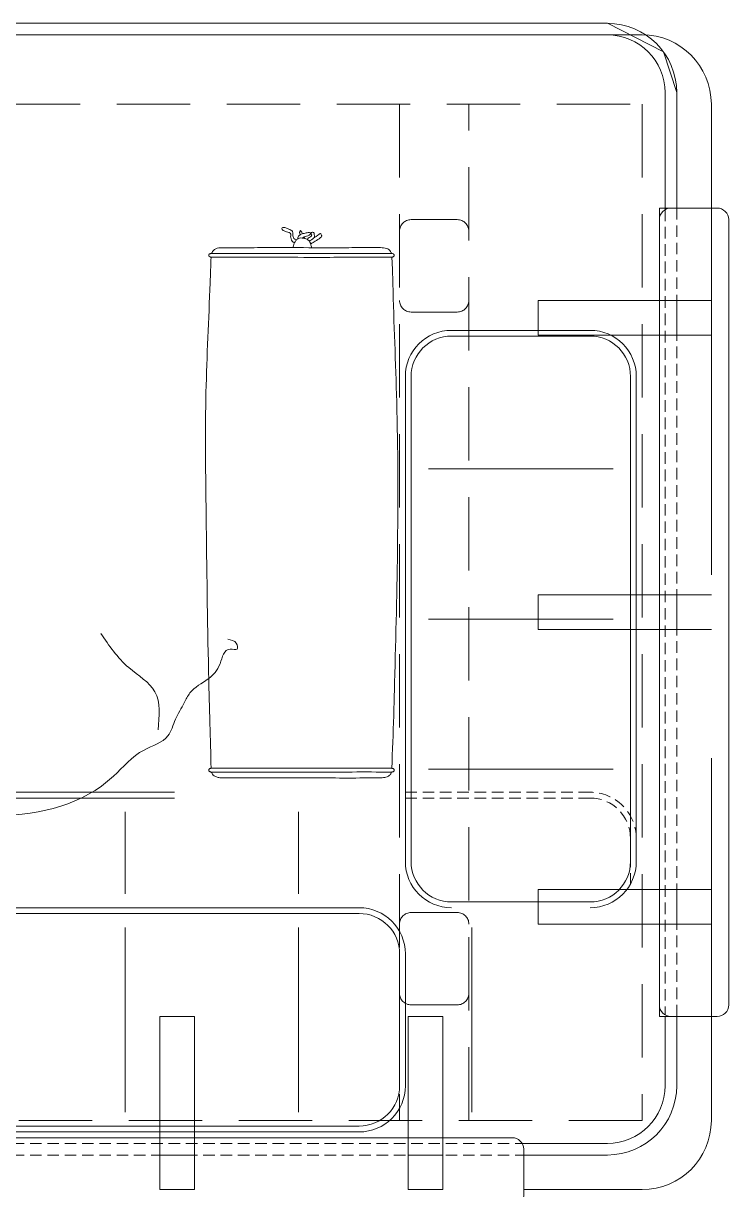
# Model space of a CAD drawing. Header units: centimetres. Extents: x 5488 to 20269, y -31398 to -19684.
# Drawn here: x 16567.9 to 16629, y -23979.2 to -23878.2 of the extents above; entities that cross this region are included whole.
import ezdxf

# ---------------------------------------------------------------- set-up
doc = ezdxf.new("R2010")
doc.units = ezdxf.units.CM
doc.set_wipeout_variables(frame=1)
for name, pattern in [('DASHED2', [9.524999999999999, 6.35, -3.175]), ('DASHEDX2', [1.5, 1, -0.5]), ('HIDDEN', [9.524999999999999, 6.35, -3.175])]:
    doc.linetypes.add(name, pattern=pattern)
doc.layers.add('wipeout', color=7, linetype='Continuous', true_color=0xffffff)
for name, color, linetype, lineweight in [('xxx_Auto_FFE_UPHOLSTERY', 67, 'Continuous', 20), ('xxx_Auto_FFE_WOOD', 36, 'Continuous', 0), ('xxx_Auto_Tefris_Tefris', 32, 'Continuous', 15)]:
    doc.layers.add(name, color=color, linetype=linetype, lineweight=lineweight)
doc.layers.add('xxx_Auto_LANDSCAPE', color=7, linetype='Continuous', lineweight=0, true_color=0x496639)

# ---------------------------------------------------------------- blocks, each defined once
blk = doc.blocks.new('A$C5c4a7a0b')
for p, q in [((-129.2500293273915, -9), (-129.2500293273915, -15)), ((-129.2500293273915, -15), (-127.7500293273906, -15)), ((-127.7500293273906, -15), (-127.7500293273924, -85)), ((-127.7500293273924, -85), (-129.2500293273915, -85)), ((-129.2500293273915, -85), (-129.2500293273915, -95)), ((-129.2500293273915, -95), (-128.0977091848081, -98.53553390593152)), ((-128.0977091848081, -98.53553390593152), (-123.2500293273924, -101)), ((-123.2500293273924, -101), (116.2500293273924, -101))]:
    blk.add_line(p, q)
at = {"layer": 'xxx_Auto_FFE_UPHOLSTERY', "linetype": 'DASHEDX2'}
blk.add_line((118.7499999999936, -4), (-115.8660547311756, -4), dxfattribs=at)
at = {"layer": 'xxx_Auto_FFE_UPHOLSTERY'}
for points in [[(-116.0000293273915, -3), (-123.2500293273915, -3, 0.4142135623730951), (-129.2500293273915, -9), (-129.2500293273915, -15)], [(-115.8660547311756, -4), (-123.2500293273915, -4, 0.4142135623730951), (-128.2500293273915, -9), (-128.2500293273915, -15)], [(114.7500293273915, -24.41421356237333), (-101.7500293273824, -24.4142135623697, -0.4142135623729902), (-105.7500293273824, -20.41421356237333), (-105.7500293273897, -9, -0.4142135623732038), (-101.7500293273897, -5), (114.7499999999955, -5), (118.7499999999955, -9)], [(118.7499999999955, -9), (118.7500000000027, -30.4142135623697, -0.4142135623732038), (114.7500000000027, -34.41421356237333), (-85.75002932739153, -34.4142135623697)], [(118.2499999999991, -22.35070523547984), (118.2500000000027, -30.4142135623697, -0.414213562373095), (114.7500000000027, -33.9142135623697), (-85.75002932739153, -33.9142135623697)], [(-109.7500293273915, -24.4142135623697, -0.414213562373095), (-105.7500293273915, -28.4142135623697), (-105.7500293273915, -70.4142135623697, -0.414213562373095), (-109.7500293273915, -74.4142135623697), (-121.7500293273915, -74.4142135623697, -0.414213562373095), (-125.7500293273915, -70.4142135623697), (-125.7500293273915, -28.4142135623697, -0.414213562373095), (-121.7500293273915, -24.4142135623697)], [(-129.2500293273915, -85), (-129.2500293273915, -95, 0.414213562373095), (-123.2500293273915, -101), (116.2500293273924, -101)], [(-128.2500293273915, -84.86602540378226), (-128.2500293273915, -95, 0.4142135623730951), (-123.2500293273915, -100), (116.2500293273924, -100), (120.6937358633568, -97.74090608043844)]]:
    blk.add_lwpolyline(points, format="xyb", dxfattribs=at)
at = {"layer": 'xxx_Auto_FFE_UPHOLSTERY', "linetype": 'DASHEDX2'}
for points in [[(118.7500293273852, -3), (-116.0000293273915, -3)], [(-129.2500293273915, -85), (-129.2500293273915, -15)], [(-128.2500293273915, -84.86602540378226), (-128.2500293273915, -15.1339745962141)]]:
    blk.add_lwpolyline(points, dxfattribs=at)
at = {"layer": 'xxx_Auto_FFE_UPHOLSTERY'}
for points in [[(114.7499999999955, -5.5, -0.4142135623729428), (118.2499999999955, -9), (118.2500000000027, -20.4142135623697, -0.414213562373095), (114.7500000000027, -23.9142135623697), (-101.7500293273824, -23.9142135623697, -0.414213562373095), (-105.2500293273806, -20.41421356237333), (-105.2500293273897, -9, -0.4142135623732472), (-101.7500293273897, -5.5)], [(-121.7500293273915, -24.9142135623697), (-109.7500293273915, -24.9142135623697, -0.414213562373095), (-106.2500293273915, -28.4142135623697), (-106.2500293273915, -70.4142135623697, -0.414213562373095), (-109.7500293273915, -73.9142135623697), (-121.7500293273915, -73.9142135623697, -0.414213562373095), (-125.2500293273915, -70.4142135623697), (-125.2500293273915, -28.4142135623697, -0.414213562373095)]]:
    blk.add_lwpolyline(points, format="xyb", close=True, dxfattribs=at)
for points in [[(-111.5000293273879, -6.70710678121759), (-111.5000293273879, -22.70710678121759)], [(-96.50002932738789, -6.70710678121759), (-96.50002932738789, -22.70710678121759)], [(-81.50002932738789, -6.70710678121759), (-81.50002932738789, -22.70710678121759)], [(-96.50002932738062, -25.62132034359092), (-96.50002932738062, -32.70710678121031)], [(-81.50002932738062, -25.62132034359092), (-81.50002932738062, -32.70710678121031)], [(-123.7500293273897, -36.4142135623697), (-107.7500293273897, -36.4142135623697)], [(-123.7500293273897, -49.4142135623697), (-107.7500293273897, -49.4142135623697)], [(-123.7500293273897, -62.4142135623697), (-107.7500293273897, -62.4142135623697)]]:
    blk.add_lwpolyline(points, dxfattribs=at)
at = {"layer": 'xxx_Auto_FFE_UPHOLSTERY', "linetype": 'DASHEDX2'}
for points in [[(-105.7500293273915, -33.9142135623697), (-121.7500293273824, -33.9142135623697, -0.414213562373095), (-125.2500293273806, -30.41421356237333), (-125.2500293273806, -26.47772188924864)], [(-105.7500293273915, -34.4142135623697), (-121.7500293273824, -34.4142135623697, -0.4142135623738942), (-125.7500293273915, -30.41421356237333)]]:
    blk.add_lwpolyline(points, format="xyb", dxfattribs=at)
at = {"layer": 'xxx_Auto_FFE_UPHOLSTERY'}
for points in [[(-90.37556938731723, -47.65911859859989), (-91.10952568756875, -47.3100944465441), (-91.17145695583349, -46.80999244895065), (-90.58000624055785, -46.80999244895065), (-89.70099441344246, -45.5472922918234), (-88.67311192323905, -44.23231415447663), (-87.0999315087738, -43.02135581012044), (-86.60805697500655, -42.15242108743041), (-85.83358147947729, -40.72996181386043), (-85.19496338528916, -39.29434530487924), (-83.12261152224164, -38.0719679713402), (-80.47872578308306, -35.81242476380794), (-58.02691523426802, -33.86851415161073)], [(-104.6177368647041, -36.16829305965803), (-104.5415330388532, -36.16013036361255), (-104.3121427330407, -36.16172122945864), (-103.7642844903585, -36.16172122945864), (-103.2208794690996, -36.16500714455833), (-99.90133368539136, -36.16172122945864), (-99.30200947199774, -36.16172122945864), (-96.67043940757503, -36.16172122945864), (-95.44925519438402, -36.16172122945864), (-94.21087477560286, -36.16172122945864), (-93.1804763129112, -36.16172122945864), (-92.6335184180607, -36.16172122945864), (-91.45988718441549, -36.16172122945864), (-90.84963719090956, -36.16172122945864), (-90.40762368690048, -36.16172122945864), (-89.42866424189742, -36.16172122945864), (-89.07776028872468, -36.16142303196466), (-88.96496863449283, -36.16172122945864), (-88.91216138466916, -36.16635321979265), (-88.84115253907657, -36.1825317509647), (-88.78093179034113, -36.21499036810565), (-88.74300549385589, -36.2532940736055), (-88.72533316132103, -36.28220525146753), (-88.71875978542994, -36.32601768697714), (-88.72533316132103, -36.36763957096264), (-88.74943596747471, -36.40707072779333), (-88.78918117122157, -36.44342237348974), (-88.86556680629292, -36.47607520833481), (-88.9554038848164, -36.49031414449564), (-89.04673402217486, -36.49031414449564), (-89.19076279947512, -36.49031414449564), (-89.47663915088742, -36.49031414449564), (-89.73118093847916, -36.49031414449564), (-90.09603919685287, -36.49031414449564), (-90.57639717386701, -36.49031414449564), (-90.91958598784731, -36.49031414449564), (-93.74730011312568, -36.49585066608779), (-95.06732112094505, -36.49031414449564), (-96.58392017580445, -36.49031414449564), (-97.93192301462841, -36.49031414449564), (-98.75708836629201, -36.49031414449564), (-100.7799539300267, -36.49031414449564), (-103.835496789914, -36.49031414449564), (-104.3077263746418, -36.49031414449564), (-104.5450844431234, -36.49031414449564), (-104.5640825513692, -36.48948958284018), (-104.6177368647041, -36.48374231429625), (-104.6747068070417, -36.468408102377), (-104.7287718105454, -36.44279846771678), (-104.762352674692, -36.40707072779333), (-104.7864554808439, -36.36763957096264), (-104.79522006761, -36.32601768697714), (-104.7864554808439, -36.28220525146753), (-104.762352674692, -36.24277409463684), (-104.725103116758, -36.20991476800918), (-104.6747068070417, -36.18362744721162), (-104.6177368647041, -36.16829305965803)], [(-104.5421422717627, -36.16172122945864), (-104.4008131497212, -35.89884679204624), (-104.170742426224, -35.76302820684577), (-103.7544241697906, -35.66225967543141), (-103.1909781507566, -35.65973623895115), (-101.8064926432307, -35.6513065665531), (-98.98273751949819, -35.65616139901977), (-92.2437131597253, -35.65313118230188), (-90.6765515041916, -35.65678312099408), (-89.95785461926425, -35.66225967543141), (-89.75736447237432, -35.66225967543141), (-89.46375055901626, -35.71483466829523), (-89.18547460831178, -35.83889849019033), (-89.04085879832564, -35.98647148742748), (-88.98608006686118, -36.08943074599665), (-88.96332571011953, -36.16829305965803)], [(-104.5789519524078, -36.48853750923445), (-104.7403738182784, -41.02267320532337), (-104.8225827405622, -43.91764566550046), (-105.003861677138, -68.20856276118138), (-104.668133436091, -78.45352208227632), (-104.5870609393933, -80.63318948953383), (-104.5786633789976, -80.7507268126792)], [(-88.93284103475344, -36.48847669404131), (-88.8234986161151, -40.31639296934372), (-88.69274540298284, -45.70523144180697), (-88.48822064681735, -59.19057843385235), (-88.48464139081261, -69.05110494797918), (-88.84613616787101, -78.52675781017388), (-88.92472783113953, -80.74929232068462)], [(-84.34159386443025, -39.80626746585767), (-84.06415779977578, -43.11433944847522), (-81.79671627332391, -45.21051778851324), (-79.3773293874001, -48.16935620357981)], [(-89.10519879150525, -80.74829657807277), (-89.00795022555758, -80.74710168134334), (-88.90829426304663, -80.75148296002226), (-88.84960747425066, -80.76515479597947), (-88.77330483758851, -80.80709903605748), (-88.73957018648252, -80.84429471661133), (-88.71875978542994, -80.90920758734137), (-88.72533316132103, -80.95302002285098), (-88.74943596747471, -80.99245117967803), (-88.80202348806415, -81.02531050630932), (-88.88354490803977, -81.06589084715597), (-88.91705884981093, -81.06912294181893), (-89.10519879150525, -81.07230932376478), (-89.39268595044086, -81.07350422049785), (-89.8170913524009, -81.07197222503237), (-97.04088282555676, -81.07609580103235), (-98.6063196594223, -81.07350422049785), (-100.7196828574452, -81.06912294181893), (-104.2934468976673, -81.07350422049785), (-104.4818857698465, -81.07131358115657), (-104.5717227200039, -81.06912294181893), (-104.6387336638891, -81.06266396342835), (-104.725103116758, -81.02531050630932), (-104.7864554808439, -80.95302002285098), (-104.7864554808439, -80.86758587899021), (-104.73178409721, -80.80118895591295), (-104.6747068070417, -80.76900789909632), (-104.6177368647041, -80.75148296002226), (-104.5788125015169, -80.74866615853898), (-104.4205335341248, -80.74929232068462), (-104.1970364432527, -80.74710168134334), (-103.835496789914, -80.74710168134334), (-98.55271764109057, -80.73262571127634), (-94.31941891895985, -80.74710168134334), (-92.85455349751282, -80.75148296002226), (-90.67107347700585, -80.74710168134334), (-89.33337710624619, -80.75148296002226), (-89.10519879150525, -80.74829657807277)], [(-88.96499534768736, -81.07350422049785), (-89.05510115554353, -81.24875378689103), (-89.45608144932339, -81.52039078165762), (-90.02613908494459, -81.5675531322122), (-90.77290296547653, -81.55615013643182), (-92.93233942969164, -81.57515615040757), (-100.0546692269127, -81.5663936808669), (-102.1859257855631, -81.58556197570215), (-103.6054261947866, -81.57515615040757), (-104.1148982223676, -81.5036342877138), (-104.3219049897016, -81.40024121001261), (-104.4709298438411, -81.24875378689103), (-104.529433440217, -81.13482730011674), (-104.5480335837747, -81.06912294181893), (-104.5451615174425, -81.0657944991508)], [(-97.62548387111201, -81.57946597335831), (-97.55666987971563, -81.85615974037137), (-97.48529423308355, -82.06224786452003), (-97.27911745619713, -82.2738525399327), (-96.97218643181623, -82.38951766059836), (-96.70025632666511, -82.4105764701635), (-96.46784081113037, -82.3482708862357), (-96.27778962015145, -82.18687585425141), (-96.13359009295891, -81.95432862826783), (-96.0566197836888, -81.72212752946871), (-96.04444628472083, -81.57971628373343)], [(-97.54798418112841, -81.88968315788588), (-97.9519176352751, -82.12967569639295), (-98.39843372723408, -82.44303553563441), (-98.50859009537817, -82.60120081401328), (-98.47944655783431, -82.6562873269686), (-98.43152566872595, -82.75804684434843), (-98.43145538201134, -82.75827806528832), (-98.16272615797061, -82.65769871506564), (-97.70902675784237, -82.32167028701588), (-97.5181055306366, -82.19056731875753), (-97.42291949320315, -82.15367383763441)], [(-97.86108623570544, -82.43845834348394), (-97.87619172110863, -82.61902702102452), (-97.85544457694414, -82.73012705676229), (-97.84182431103363, -82.82320248227188), (-97.7109272574744, -82.90854608227892), (-97.6294432499817, -82.89144569842392), (-97.59172890479203, -82.84025644961002), (-97.6294432499817, -82.6966912802236), (-97.63672850784496, -82.60390585003188), (-97.52151059943208, -82.52014562031036), (-97.3437345085913, -82.3998095547613), (-97.28521489483319, -82.32238280618185)], [(-96.4157484889256, -82.31666891848727), (-96.47536362912797, -82.52354985880811), (-96.656793943097, -82.70329255308388), (-96.98416935292516, -82.81380593483482), (-97.32156198506345, -82.88052045107179), (-97.45222923848632, -82.88405702856835), (-97.52961223033162, -82.83898900585336), (-97.55360003154419, -82.79556453491386), (-97.45898067757662, -82.69004308681542), (-97.4126276897914, -82.64396509033031), (-97.1874974321181, -82.56194656284788), (-96.94049249344971, -82.46922402358541), (-96.82128799581915, -82.40048912458224)], [(-97.04448469109411, -82.36782549784039), (-97.01756320056302, -82.39735804909651), (-96.99008944655361, -82.49002769926665)], [(-96.84534401071869, -82.7765080128047), (-96.7968651599549, -82.87735371049712), (-96.7576323409321, -82.9473503664558), (-96.71126340326373, -83.00798167020912), (-96.67491631303346, -83.05073264253588), (-96.6255032669651, -82.98375612007294), (-96.59081911622889, -82.93197994727234), (-96.60277643336485, -82.85217813691997), (-96.614733750499, -82.77237632656397), (-96.63102011645424, -82.68729070563131)], [(-96.32376213205498, -82.24732305347425), (-96.18268638908921, -82.31414927815786), (-96.05107665512696, -82.44208551854172), (-96.02028339862227, -82.58555625741064), (-96.00427679837048, -82.77134713714986), (-95.99705705301312, -82.88020033631983), (-95.96387290157145, -82.98261196081876), (-95.67396506525802, -83.17666333405941), (-95.39128998699016, -83.27948061918505), (-95.22688037324224, -83.32649453296108), (-95.14586268934545, -83.31133600820976), (-95.04767179844202, -83.24018773139687), (-95.17336164784138, -83.0667246646517), (-95.4463428361887, -82.95831101616204), (-95.81892911838804, -82.7504003060385), (-95.81892911838804, -82.58555625741064), (-95.82616254890127, -82.44084932642727), (-95.89951164720696, -82.23086405698268), (-96.02721878209559, -82.04227164008626), (-96.15265036474739, -81.99324034147867)]]:
    blk.add_spline(points, degree=3, dxfattribs=at)
at = {"layer": 'xxx_Auto_FFE_WOOD', "linetype": 'HIDDEN', "ltscale": 5}
for p, q in [((-106, 0), (-106, -15)), ((-84.5, 0), (-84.5, -15)), ((-117.25, -23), (-132.25, -23)), ((-117.25, -48.5), (-132.25, -48.5)), ((-117.25, -74), (-132.25, -74))]:
    blk.add_line(p, q, dxfattribs=at)
at = {"layer": 'xxx_Auto_FFE_WOOD'}
for points in [[(109, -3.5), (109, 0.5, 0.414213562373095), (108, 1.5), (-115, 1.5, 0.414213562373095), (-116, 0.5), (-116, -3.5, 0.414213562373095), (-115, -4.5), (108, -4.5, 0.414213562373095)], [(-128.75, -15), (-132.75, -15, 0.414213562373095), (-133.75, -16), (-133.75, -84, 0.414213562373095), (-132.75, -85), (-128.75, -85, 0.414213562373095), (-127.75, -84), (-127.75, -16, 0.414213562373095)]]:
    blk.add_lwpolyline(points, format="xyb", close=True, dxfattribs=at)
for points in [[(-132.25, -15), (-132.25, -6, -0.4142135623730956), (-126.25, 0), (-116, 0)], [(119.25, -100), (-126.25, -100, -0.4142135623730945), (-132.25, -94), (-132.25, -85)]]:
    blk.add_lwpolyline(points, format="xyb", dxfattribs=at)
at = {"layer": 'xxx_Auto_FFE_WOOD', "linetype": 'HIDDEN', "ltscale": 5}
for points in [[(-106, -15), (-109, -15), (-109, 0)], [(-106, 0), (-109, 0)], [(-84.5, -15), (-87.5, -15), (-87.5, 0)], [(-84.5, 0), (-87.5, 0)], [(-109, -3), (-106, -3)], [(-87.5, -3), (-84.5, -3)], [(-132.25, -85), (-132.25, -15)], [(-129.25, -26), (-129.25, -23)], [(-117.25, -23), (-117.25, -26)], [(-132.25, -26), (-117.25, -26)], [(-129.25, -51.5), (-129.25, -48.5)], [(-117.25, -48.5), (-117.25, -51.5)], [(-132.25, -51.5), (-117.25, -51.5)], [(-129.25, -77), (-129.25, -74)], [(-117.25, -74), (-117.25, -77)], [(-132.25, -77), (-117.25, -77)]]:
    blk.add_lwpolyline(points, dxfattribs=at)
at = {"layer": 'xxx_Auto_FFE_WOOD', "linetype": 'DASHED2'}
blk.add_lwpolyline([(-126.25, -94), (-126.25, -6), (119.2544739990544, -6), (119.2544739990544, -94)], close=True, dxfattribs=at)
for points in [[(-111.25, -6), (-111.25, -94)], [(-105.25, -94), (-105.25, -6)]]:
    blk.add_lwpolyline(points, dxfattribs=at)
for points in [[(-111.25, -17, -0.414213562373095), (-110.25, -16), (-106.25, -16, -0.414213562373095), (-105.25, -17)], [(-105.25, -23, -0.414213562373095), (-106.25, -24), (-110.25, -24, -0.414213562373095), (-111.25, -23)], [(-105.25, -77, 0.414213562373095), (-106.25, -76), (-110.25, -76, 0.414213562373095), (-111.25, -77)], [(-111.25, -83, 0.414213562373095), (-110.25, -84), (-106.25, -84, 0.414213562373095), (-105.25, -83)]]:
    blk.add_lwpolyline(points, format="xyb", dxfattribs=at)
blk = doc.blocks.new('palm_plan')
at = {"color": 0}
for p, q in [((-35.70663038191378, 74.410808784869), (-52.98413269116827, 98.95932998445187)), ((-52.98413269116827, 98.95932998445187), (-46.84102143616565, 87.45221034506449)), ((-46.84102143616565, 87.45221034506449), (-62.19879957367266, 94.74005339389805)), ((-62.19879957367266, 94.74005339389805), (-52.98413269116827, 84.00007471491426)), ((-23.80435169049179, 73.26009603593047), (-39.93002000458091, 97.80861854384602)), ((-39.93002000458091, 97.80861854384602), (-36.47451801908301, 80.54793908476495)), ((-22.26857387674136, 78.24651489522057), (-29.56351912691025, 95.8907648345039)), ((-29.56351912691025, 95.8907648345039), (-23.80435169049179, 73.26009603593047)), ((-36.47451801908301, 80.54793908476495), (-41.84974163691641, 90.52077549501246)), ((-41.84974163691641, 90.52077549501246), (-35.70663038191378, 74.410808784869)), ((-21.88462751874522, 91.67148824395099), (-22.26857387674136, 78.24651489522057)), ((-16.12546008232675, 54.84870513624264), (-21.88462751874522, 91.67148824395099)), ((-12.28601681765576, 92.05505872415233), (-13.82179463140619, 72.10938459532463)), ((-11.51812664107456, 71.72581411512238), (-12.28601681765576, 92.05505872415233)), ((-52.98413269116827, 84.00007471491426), (-70.26163500042367, 86.68506938465998)), ((-70.26163500042367, 86.68506938465998), (-48.37679924991608, 79.78079812436044)), ((-13.82179463140619, 72.10938459532463), (-16.89335025890796, 87.45221034506449)), ((-16.89335025890796, 87.45221034506449), (-16.12546008232675, 54.84870513624264)), ((-48.37679924991608, 79.78079812436044), (-41.84974163691641, 74.79437926507035)), ((-36.85846437707914, 60.21869447573499), (-62.58274593166971, 77.09580345461472)), ((-62.58274593166971, 77.09580345461472), (-41.46579781833225, 57.53369980598927)), ((-35.70663038191378, 64.82154154649015), (-46.07313125958444, 75.56152022547485)), ((-46.07313125958444, 75.56152022547485), (-36.85846437707914, 60.21869447573499)), ((-41.84974163691641, 74.79437926507035), (-35.70663038191378, 64.82154154649015)), ((-5.375015386071027, 77.09580345461472), (-8.83051483215695, 60.60226495593724)), ((-3.071347395739394, 37.58802567716157), (-5.375015386071027, 77.09580345461472)), ((36.15903166217868, 67.82188106386002), (44.90009571580231, 77.20937459507513)), ((-10.36629264590829, 53.31442190710277), (-11.51812664107456, 71.72581411512238)), ((2.303876222094004, 70.1915308859825), (-1.151625763403899, 53.69799369563771)), ((2.303876222094004, 53.69799369563771), (2.303876222094004, 70.1915308859825)), ((-1.919513400573123, 65.97225429542868), (-3.071347395739394, 37.58802567716157)), ((-1.151625763403899, 53.69799369563771), (-1.919513400573123, 65.97225429542868)), ((30.29720342735618, 58.60068317820242), (36.15903166217868, 67.82188106386002)), ((-41.46579781833225, 57.53369980598927), (-64.11852374542013, 62.13654818507712)), ((-64.11852374542013, 62.13654818507712), (-49.1446868870853, 53.69799369563771)), ((-8.83051483215695, 60.60226495593724), (-10.36629264590829, 53.31442190710277)), ((-42.77044345435115, 48.2542706423128), (-54.94950278893793, 53.5774203578203)), ((-54.94950278893793, 53.5774203578203), (-46.57639949640998, 53.19719528468886)), ((-46.57639949640998, 53.19719528468886), (-50.00175866455629, 53.95764543095174)), ((5.37543184959577, 34.90303100741494), (2.303876222094004, 53.69799369563771)), ((-30.97197845426399, 42.55089454534118), (-66.3673709151135, 52.43674513842598)), ((-66.3673709151135, 52.43674513842598), (-42.77044345435115, 48.2542706423128)), ((-29.06900170294011, 40.26954410655253), (-58.37486195708516, 45.97292020352415)), ((-58.37486195708516, 45.97292020352415), (-30.97197845426399, 42.55089454534118)), ((-27.92721362061729, 38.74864512235945), (-50.00175866455629, 41.02999425281541)), ((-50.00175866455629, 41.02999425281541), (-29.06900170294011, 40.26954410655253)), ((-35.91972257864563, 38.36842004922801), (-22.59887516173512, 36.84751975670224)), ((-35.43661727103427, 37.09524734651859), (-18.54632954268436, 31.72629813163439)), ((-22.59887516173512, 36.84751975670224), (-27.92721362061729, 38.74864512235945)), ((-89.17843678241297, 34.02727617967957), (-98.39132099787639, 35.56126110893274)), ((-98.39132099787639, 35.56126110893274), (-83.03651397210433, 29.4253200835883)), ((-72.28815159347505, 25.59035579795636), (-89.17843678241297, 34.02727617967957)), ((-48.48820070352849, 14.08546424939414), (-69.21719018832118, 33.26028306088665)), ((-69.21719018832118, 33.26028306088665), (-58.46882527028083, 18.68742034548632)), ((13.05432091834973, 18.40949250873746), (5.37543184959577, 34.90303100741494)), ((-80.73329291823848, 22.52238463111735), (-102.2300227543192, 28.65832696479538)), ((-102.2300227543192, 28.65832696479538), (-93.01713853885576, 21.75539151232442)), ((-77.6623315130837, 24.82336267916344), (-88.41069643112405, 28.65832696479538)), ((-88.41069643112405, 28.65832696479538), (-80.73329291823848, 22.52238463111735)), ((-83.03651397210433, 29.4253200835883), (-77.6623315130837, 24.82336267916344)), ((-18.54632954268436, 31.72629813163439), (-49.25594105481741, 31.72629813163439)), ((-49.25594105481741, 31.72629813163439), (-17.01084884010743, 28.65832696479538)), ((-17.01084884010743, 28.65832696479538), (-40.81079719064292, 26.35734891674929)), ((-58.46882527028083, 18.68742034548632), (-72.28815159347505, 25.59035579795636)), ((-40.81079719064292, 26.35734891674929), (-18.36137910685284, 17.23815650925098)), ((-93.01713853885576, 21.75539151232442), (-111.4429044303706, 19.45441346427924)), ((-35.43661727103427, 10.25049996376219), (-53.0946428112602, 22.52238463111735)), ((-53.0946428112602, 22.52238463111735), (-48.48820070352849, 14.08546424939414)), ((-106.068724510762, 19.45441346427924), (-116.8170868893912, 7.182530105256774)), ((-112.2106447816595, 5.648543867670924), (-89.9461771337019, 17.92042853502608)), ((-96.85584029529946, 16.38644229744023), (-112.2106447816595, 5.648543867670924)), ((-111.4429044303706, 19.45441346427924), (-106.068724510762, 19.45441346427924)), ((-105.300984159474, 15.61945048697999), (-96.85584029529946, 16.38644229744023)), ((-81.50103326952649, 17.15343541623315), (-100.6945420517422, 4.881550748877999)), ((-89.9461771337019, 17.92042853502608), (-97.62358064658747, 11.78448620134805)), ((-97.62358064658747, 11.78448620134805), (-81.50103326952649, 17.15343541623315)), ((-26.99147340685977, 5.648543867670924), (-37.73983578548814, 18.68742034548632)), ((-37.73983578548814, 18.68742034548632), (-35.43661727103427, 10.25049996376219)), ((-116.8170868893912, 7.182530105256774), (-105.300984159474, 15.61945048697999)), ((-100.6945420517422, 4.881550748877999), (-86.1074753772582, 12.55147932014097)), ((-65.3784884318784, 13.31847113060121), (-86.87521572854712, 4.881550748877999)), ((-86.1074753772582, 12.55147932014097), (-73.05588940535199, 14.85245736818706)), ((-73.05588940535199, 14.85245736818706), (-65.3784884318784, 13.31847113060121)), ((-17.77858919139635, 4.114558938417758), (-30.83017516330256, 14.85245736818706)), ((-30.83017516330256, 14.85245736818706), (-26.99147340685977, 5.648543867670924)), ((-56.16560421641498, 8.71651503450903), (-73.82362975664091, 6.415536986463849)), ((-71.52041124218704, 7.949521915716105), (-56.16560421641498, 8.71651503450903)), ((-73.82362975664091, 6.415536986463849), (-93.78487889014468, -1.254390276467348)), ((-86.87521572854712, 4.881550748877999), (-71.52041124218704, 7.949521915716105)), ((-79.96555256694955, 3.347565819624833), (-66.91396913445533, 4.114558938417758)), ((-66.91396913445533, 4.114558938417758), (-51.55916210868327, 5.648543867670924)), ((-42.34627789321985, 4.114558938417758), (-63.84300772930055, 3.347565819624833)), ((-51.55916210868327, 5.648543867670924), (-42.34627789321985, 4.114558938417758)), ((-80.73329291823848, 0.2795946527858177), (-96.85584029529946, -6.623339491351544)), ((-93.78487889014468, -1.254390276467348), (-79.96555256694955, 3.347565819624833)), ((-63.84300772930055, 3.347565819624833), (-80.73329291823848, 0.2795946527858177)), ((-96.85584029529946, -6.623339491351544), (-73.82362975664091, -2.788376514053198)), ((-73.82362975664091, -2.788376514053198), (-46.95272000095156, -1.254390276467348)), ((-29.29469446072562, -3.555369632846123), (-50.79142175739435, -4.322361443305454)), ((-46.95272000095156, -1.254390276467348), (-29.29469446072562, -3.555369632846123)), ((-50.79142175739435, -4.322361443305454), (-74.59137010792983, -8.157325728937394)), ((-74.59137010792983, -8.157325728937394), (-46.95272000095156, -7.390332610144469)), ((-46.95272000095156, -7.390332610144469), (-33.90113656845733, -11.22529689577641)), ((-33.90113656845733, -11.22529689577641), (-27.71435251035291, -13.75133959219329)), ((-27.71435251035291, -13.75133959219329), (-57.70108491899191, -16.59424611066061)), ((29.24570927352124, -13.53331403454558), (45.37234496064866, -18.59078182829217)), ((29.24570927352124, -13.53331403454558), (40.16212223759703, -14.90138378305073)), ((40.16212223759703, -14.90138378305073), (35.50158050216032, -12.76738171363831)), ((35.50158050216032, -12.76738171363831), (62.00841479671726, -21.59438938143649)), ((-44.6494989470857, -17.36123922945353), (-78.43007186437262, -18.12823103991377)), ((-78.43007186437262, -18.12823103991377), (-53.0946428112602, -21.19620220675279)), ((-57.70108491899191, -16.59424611066061), (-44.6494989470857, -17.36123922945353)), ((-31.59791551459148, -18.8952241587067), (-40.04305683935399, -26.56515142163698)), ((-36.20435762232319, -20.42921039629255), (-31.59791551459148, -18.8952241587067)), ((-30.10665358863844, -27.60538200394967), (-12.86389027807309, -19.50466203028282)), ((45.37234496064866, -18.59078182829217), (35.56709347590368, -20.40866472353446)), ((62.00841479671726, -21.59438938143649), (53.07570895732806, -16.9383847474146)), ((53.07570895732806, -16.9383847474146), (79.48544630460219, -27.70539489119437)), ((79.48544630460219, -27.70539489119437), (70.84402368882456, -20.23638830241634)), ((70.84402368882456, -20.23638830241634), (93.51231113105405, -34.47211327008699)), ((-68.44944983703226, -25.03116649238473), (-82.26877362081541, -23.49718025479888)), ((-82.26877362081541, -23.49718025479888), (-76.12685081050677, -28.09913765922283)), ((-53.0946428112602, -21.19620220675279), (-76.12685081050677, -21.19620220675279)), ((-76.12685081050677, -21.19620220675279), (-68.44944983703226, -25.03116649238473)), ((-59.23656562156884, -35.0020718033611), (-46.18497964966264, -21.96319532554571)), ((-46.18497964966264, -21.96319532554571), (-54.63012351383713, -31.16710882606185)), ((-53.86238316254912, -35.0020718033611), (-36.20435762232319, -20.42921039629255)), ((35.56709347590368, -20.40866472353446), (52.36111511349645, -22.27960856611662)), ((52.36111511349645, -22.27960856611662), (44.03756918748968, -24.96382619338237)), ((129.2330581028291, -23.51463864820835), (107.0112906632758, -21.95369159579968)), ((116.3860979289148, -26.98340842207836), (129.2330581028291, -23.51463864820835)), ((-76.12685081050677, -28.09913765922283), (-90.7139174849899, -25.03116649238473)), ((-90.7139174849899, -25.03116649238473), (-80.73329291823848, -29.633122588476)), ((-75.35911045921785, -44.20598530387724), (-67.68170948574425, -28.09913765922283)), ((-60.00430597285776, -25.79815961117765), (-70.75267089089812, -55.71087685243947)), ((-67.68170948574425, -28.09913765922283), (-60.00430597285776, -25.79815961117765)), ((-60.00430597285776, -31.16710882606185), (-52.32690245997128, -25.03116649238473)), ((-52.32690245997128, -25.03116649238473), (-59.23656562156884, -35.0020718033611)), ((-40.04305683935399, -26.56515142163698), (-44.6494989470857, -37.3030498514072)), ((-44.6494989470857, -37.3030498514072), (-30.10665358863844, -27.60538200394967)), ((25.21620564176555, -35.41962965461062), (20.93318104337595, -26.31651192383197)), ((40.70063110491628, -40.89643319157312), (29.11981894829114, -27.36923238095733)), ((29.11981894829114, -27.36923238095733), (40.23052807427848, -45.78796479180437)), ((44.03756918748968, -24.96382619338237), (63.96710606625493, -33.03962826290535)), ((93.51231113105405, -34.47211327008699), (82.1781674099393, -27.35425078625212)), ((93.51231113105405, -34.47211327008699), (87.39363409581165, -26.63653144469117)), ((87.39363409581165, -26.63653144469117), (109.615404074777, -33.92095058648465)), ((126.1081215011454, -29.75842554950759), (116.3860979289148, -26.98340842207836)), ((-89.17843678241297, -31.93410063652209), (-105.300984159474, -35.0020718033611)), ((-80.73329291823848, -29.633122588476), (-102.2300227543192, -29.633122588476)), ((-102.2300227543192, -29.633122588476), (-89.17843678241297, -31.93410063652209)), ((-70.75267089089812, -55.71087685243947), (-60.00430597285776, -31.16710882606185)), ((-54.63012351383713, -31.16710882606185), (-62.30752702672362, -45.73997023313041)), ((109.615404074777, -33.92095058648465), (102.150277607454, -28.71779461734604)), ((102.150277607454, -28.71779461734604), (126.1081215011454, -29.75842554950759)), ((-105.300984159474, -35.0020718033611), (-86.87521572854712, -35.0020718033611)), ((-86.87521572854712, -35.0020718033611), (-103.765503456897, -39.60402920778506)), ((-91.48165783627883, -44.20598530387724), (-82.26877362081541, -36.53605804094695)), ((-90.7139174849899, -54.94388373364654), (-73.05588940535199, -32.70109375531501)), ((-82.26877362081541, -36.53605804094695), (-90.7139174849899, -54.94388373364654)), ((-73.05588940535199, -32.70109375531501), (-75.35911045921785, -44.20598530387724)), ((-62.30752702672362, -45.73997023313041), (-53.86238316254912, -35.0020718033611)), ((33.48750702663347, -43.94678494339223), (25.21620564176555, -35.41962965461062)), ((48.9989999160598, -40.97940164598367), (42.67761571367737, -34.1040509569948)), ((42.67761571367737, -34.1040509569948), (53.7883251325602, -52.52278620941888)), ((63.96710606625493, -33.03962826290535), (54.38431739294901, -33.79533697808165)), ((54.38431739294901, -33.79533697808165), (81.77273023194812, -40.66843843774132)), ((-93.01713853885576, -40.3710210182453), (-106.068724510762, -51.1089194480146)), ((-103.765503456897, -39.60402920778506), (-93.01713853885576, -40.3710210182453)), ((81.77273023194812, -40.66843843774132), (63.69428734381927, -39.63616963847471)), ((63.69428734381927, -39.63616963847471), (77.02962268613919, -47.43316452084946)), ((-106.068724510762, -51.1089194480146), (-97.62358064658747, -44.20598530387724)), ((-97.62358064658747, -44.20598530387724), (-101.4622824030312, -59.54583982973872)), ((-101.4622824030312, -59.54583982973872), (-91.48165783627883, -44.20598530387724)), ((50.0316388348665, -67.81255832764327), (33.48750702663347, -43.94678494339223)), ((54.10735904183457, -64.23435406942735), (40.70063110491628, -40.89643319157312)), ((56.10952354220717, -54.67479000571529), (48.9989999160598, -40.97940164598367)), ((61.83905372450499, -56.43511208399377), (54.08632126275461, -43.15906159375027)), ((54.08632126275461, -43.15906159375027), (61.81387492837166, -59.20229319782175)), ((40.23052807427848, -45.78796479180437), (50.0316388348665, -67.81255832764327)), ((62.97654409398274, -48.3570586588703), (67.66515610011629, -70.96917548704187)), ((77.02962268613919, -47.43316452084946), (93.32836388533633, -56.96282320376213)), ((53.7883251325602, -52.52278620941888), (60.45392174745484, -68.34252080301121)), ((86.11712953267397, -54.33616851973147), (79.32564120417555, -52.3523501462796)), ((79.32564120417555, -52.3523501462796), (88.41314943908401, -59.2553562714329)), ((62.60301325665841, -66.02233158387025), (56.10952354220717, -54.67479000571529)), ((67.66515610011629, -70.96917548704187), (61.83905372450499, -56.43511208399377)), ((88.41314943908401, -59.2553562714329), (79.07800098497682, -56.18170756644486)), ((79.07800098497682, -56.18170756644486), (95.96859759263225, -70.8263969863383)), ((99.64974808771785, -63.838173892751), (86.11712953267397, -54.33616851973147)), ((93.32836388533633, -56.96282320376213), (99.64974808771785, -63.838173892751)), ((-21.11316763490959, -57.48458144435426), (-24.00197659624064, -68.02243243428438)), ((61.81387492837166, -59.20229319782175), (66.30520401467675, -80.10940237692557)), ((79.32150296387044, -76.19482798832632), (75.00228077800784, -59.75991182465987)), ((75.00228077800784, -59.75991182465987), (75.22060425366453, -82.54021620194635)), ((63.48872516663323, -85.61611342095875), (54.10735904183457, -64.23435406942735)), ((-24.00197659624064, -68.02243243428438), (-25.0789167970479, -80.8041160241728)), ((60.45392174745484, -68.34252080301121), (63.48872516663323, -85.61611342095875)), ((66.30520401467675, -80.10940237692557), (62.60301325665841, -66.02233158387025)), ((80.26170902514605, -66.41176478786474), (79.32150296387044, -76.19482798832632)), ((82.15901959099483, -91.76340941996932), (80.26170902514605, -66.41176478786474)), ((95.96859759263225, -70.8263969863383), (85.15174496816053, -66.88641567559807)), ((85.15174496816053, -66.88641567559807), (93.2990457534197, -83.57248287494167)), ((82.75501323975823, -73.03596231490428), (82.15901959099483, -91.76340941996932)), ((86.73002272021313, -80.52649173238933), (82.75501323975823, -73.03596231490428)), ((95.02847198911513, -95.30941237063234), (86.73002272021313, -80.52649173238933)), ((93.2990457534197, -83.57248287494167), (90.36081730430305, -79.0726358343054)), ((90.36081730430305, -79.0726358343054), (95.02847198911513, -95.30941237063234))]:
    blk.add_line(p, q, dxfattribs=at)
for points in [[(56.14363322604095, 74.49069166304616), (75.62786656128537, 78.86044353846228), (59.72237032385965, 72.50444092952421), (48.58852270371972, 69.32643897088838), (66.87984198008326, 71.70994011278162), (46.59974176912056, 62.54580123891719)], [(-15.50943557061601, -87.30283910536491), (-5.650718869919729, -104.667624883783), (-11.63350273819469, -88.61801813130751), (-16.76277437836052, -78.2376119870869), (-6.234946410874727, -93.38417188860603), (-13.07829023674913, -72.20794580492839)]]:
    blk.add_lwpolyline(points, dxfattribs=at)
for centre, radius, start, end in [((99.169737181056, 53.29780423129614), 81.80964250274616, 133.8194353844676, 142.4149887049304), ((82.97862138750406, 82.63982042755651), 50.09976615149266, 143.6631003810137, 162.8703788674426), ((64.92215517212662, 79.91771538428475), 34.24708764029177, 126.9528534423017, 151.8694190464421), ((90.53285218348628, 79.13587585796085), 53.9838089348687, 149.0425335133883, 166.4483793290283), ((49.4705048011765, 85.0852054642337), 13.11342582033138, 100.6314011945177, 149.194825586648), ((85.75678897238231, 51.51898266627359), 56.24421271117682, 125.1810031658124, 155.2139140494315), ((80.36589880059637, 33.27824600256827), 61.92622676675341, 99.57061964864927, 137.5209076977319), ((69.12327388458107, 57.69117627738979), 42.78720085672745, 111.9800124237559, 140.9277827021839), ((59.95040541314665, 75.90828107053676), 25.51623262538648, 120.6822836056061, 159.6516656087476), ((92.71009359354866, 33.32474038512737), 65.05403976362156, 110.5941900813583, 137.4972374433934), ((64.52078238552622, 31.89886109211511), 43.40784099011565, 101.1271538701432, 142.0380356375031), ((69.9117373806921, 20.84021606858641), 47.77870837301506, 119.2036971877009, 159.3560266269809), ((73.53149398667938, 0.02792908186711429), 56.68243429455712, 93.0922991293487, 169.4310415212578), ((68.76314868224836, -2.855810356601069), 59.50823229809638, 88.35273877346145, 137.0574134160169), ((75.71210175066517, -19.74180050699852), 64.8562520213254, 117.2482430313139, 152.6959421393457), ((71.95252986633659, 0.365278611575377), 45.63737426452857, 124.6301261613987, 152.1817180731324), ((85.89186644288839, -24.59740168848384), 66.70223197182358, 117.570288799629, 159.0295728484768), ((77.23792640813008, -30.92935420555114), 69.12761992432736, 108.7481945804844, 132.0079541298862), ((75.42371920761798, -36.07032711682768), 62.46495841960552, 106.2911192968202, 146.5572560348166), ((89.11731065671302, -20.29415761365635), 54.0960734187024, 125.2433134483157, 156.3328546723024), ((77.98411957445751, -118.5967477454378), 124.9399452383047, 80.11436082208932, 108.4985258592397), ((90.77169069426327, -108.28936484733), 112.5221759305391, 85.4279815302974, 116.7161089440313), ((51.31583031314221, -50.1353189753163), 56.68243429455712, 142.7949827951667, 219.1337251871589), ((67.4207962750852, -38.4636725789469), 64.8562520213254, 159.5300821770773, 194.9777812851957), ((72.58091482070267, -45.48428710071312), 60.91671715825356, 158.5901486699508, 193.4128642105127), ((103.9763304483595, -38.37577259490809), 89.39779992214523, 170.2572444280274, 202.8835471700374), ((76.73061441714344, -32.07487106339522), 69.12761992432736, 180.2180701866384, 203.4778297359636), ((97.55534009818348, -54.60175520456596), 78.17067555715136, 162.3252225783035, 193.7176505479216), ((50.00486929162344, -49.19281507687174), 45.63737426452857, 160.0443062433678, 187.5958981551026), ((33.47166115062464, -61.44193449029899), 47.77870837301506, 152.8699976894918, 193.0223271287845), ((50.24663784355926, -44.66632477580788), 59.50823229809638, 175.1686109004485, 223.8732855430309), ((21.6597119045764, -64.88197526405474), 43.40784099011565, 170.1879886789173, 211.0988704462828), ((21.40283020186143, -93.79306583726702), 56.24421271117682, 157.0121102671159, 187.0450211506802), ((54.52634362306071, -75.8386980899013), 84.99592387741599, 177.2951429624372, 209.1957498744053), ((-14.00079180224202, -91.0744525787859), 25.51623262538648, 152.574358707791, 191.5437407108687), ((5.653654163056672, -85.62402352816116), 42.78720085672745, 171.2982416142395, 200.2460118927266), ((62.27280844242978, -86.13740200181746), 87.66949527025916, 176.4689470156428, 200.8208534120944), ((-5.723248483059251, -110.2120886784214), 42.62537475060245, 144.6148937711062, 173.5658332489098), ((-27.83938954657424, -89.48150856377833), 13.11342582033138, 163.0311987298092, 211.5946231219783), ((-1.585768226668733, -113.5824059395181), 52.22974990089335, 149.5519005768857, 178.1335554131242), ((2.23561526143294, -101.2341292009824), 50.49084930063731, 162.3651279952303, 184.7730457316301), ((200.524391425417, -129.1352444466465), 254.8968297363715, 171.2703790089308, 176.1186838047392)]:
    blk.add_arc(centre, radius, start, end, dxfattribs=at)
for points in [[(12.54180668337995, 18.55669041983674), (11.25348184661198, 47.51577301276302), (13.83013152014701, 63.60415353938879), (13.83013152014701, 42.36749244790917), (19.62759328560151, 77.11839182108815), (19.62759328560151, 57.812336759137), (29.29002956135901, 93.85030725477827), (34.44332890842907, 103.5033347857534)], [(7.867186449258043, 1.30981518054341), (18.64275608526714, 33.22058431753976), (25.5699081755165, 59.74881327811545), (30.572851492886, 81.6634380553296), (32.88190303610645, 89.73724766579471)], [(0, 0), (-12.02261125612313, 33.88791387395577), (-30.05653067971889, 66.91790549677808), (-46.37293167017106, 85.36322539199045)], [(-17.77858919139635, 4.114558938417758), (-22.26474952266108, 12.86591095144286), (-31.96403520217427, 20.07420736363929), (-37.0502458304918, 21.72857068911617), (-25.27068675080682, 19.35965876671526), (-18.36137910685284, 17.23815650925098)], [(-12.40440673237572, -3.555369632846123), (-63.07526737801254, 16.38644229744023), (-82.26877362081541, 19.45441346427924), (-106.068724510762, 17.92042853502608)], [(40.1850785197239, -7.77949097990404), (65.46111286240193, -5.694690225637714), (81.7104496067168, -4.497123158831528), (61.04457704522792, -9.387673801311394), (96.1965453791081, -7.026595145148349), (77.40938896799707, -11.47255016511372), (114.7038928526836, -12.5761679535326), (129.9274881766023, -18.13804353620981)], [(-8.565704975932931, -13.5262749438225), (-60.77204632414669, -24.2641733735918), (-91.48165783627883, -39.60402920778506), (-102.2300227543192, -48.04094958950918)], [(19.88538231617713, -13.22684928496165), (64.28614136390388, -44.75119824918511), (77.34865659541447, -59.14473238085793), (89.07639853761884, -79.9113122885874)], [(107.0112906632758, -21.95369159579968), (113.9555914010034, -17.96460570168256), (129.9274881766023, -18.13804353620981)], [(-11.66716725549395, -17.51490684644432), (-25.70326452372228, -35.93302522277099), (-35.88504548296169, -48.65334157134203), (-20.15931031154287, -34.38109480943513), (-41.9961062939401, -62.02869708141952), (-27.69998376313015, -49.05392761760413), (-47.89237198432329, -80.42852642224898), (-51.57712234588416, -90.73192631972233)], [(62.97654409398274, -48.3570586588703), (67.37517201581068, -55.91502125870829), (72.60127629746057, -68.22169842126277), (75.22060425366453, -82.54021620194635)]]:
    blk.add_spline(points, degree=3, dxfattribs=at)
blk = doc.blocks.new('A$C21533CF2')
blk.add_wipeout([(74.13046570411657, 39.4887315090589), (75.19695180437908, 40.41723344992202), (76.21338228557204, 41.40027848101124), (77.17697118238512, 42.435172144239644), (78.08507736463048, 43.51907786801264), (78.93521177638311, 44.64902474207632), (79.72504425830499, 45.8219156605995), (80.4524099344757, 47.03453581109329), (81.11531514613847, 48.28356148601149), (81.71194291616686, 49.565569192805654), (82.24065792933982, 50.877045037451936), (82.70001101452496, 52.21439435583933), (83.08874311686424, 53.57395156643349), (83.4057887487036, 54.95199021740539), (83.6502789099652, 56.34473320062622), (83.82154347014426, 57.748363104363264), (83.91911300496682, 59.159032676634354), (83.94272008312558, 60.572875370187596), (83.8922999992583, 61.98601594047575), (83.76799095131469, 63.394581067420944), (83.57013366174974, 64.79470997192307), (83.29927044364953, 66.1825649979695), (82.95614371425009, 67.5543421314116), (82.54169396008442, 68.9062814264692), (82.05705715910727, 70.23467731151229), (81.50356166711435, 71.5358887457534), (80.88272457676513, 72.80634919909912), (80.19624755939024, 74.04257642774652), (79.44601220075214, 75.24118201880603), (78.6340748438506, 76.39888067764626), (77.76266095250617, 77.5124992327379), (76.83415901164655, 78.57898533301656), (75.85111398055815, 79.59541581420525), (74.81622031733058, 80.55900471101407), (73.73231459355506, 81.46711089326116), (72.60236771949047, 82.31724530500699), (71.42947680097328, 83.10707778693222), (70.21685665047357, 83.83444346311065), (68.96783097555021, 84.49734867476577), (67.68582326876286, 85.09397644479328), (66.37434742410124, 85.62269145796549), (65.03699810571646, 86.08204454315997), (63.67744089514271, 86.47077664549657), (62.29940224415378, 86.78782227733264), (60.90665926094317, 87.03231243859842), (59.503029357197605, 87.20357699877583), (58.092359784926515, 87.30114653359838), (56.67851709138091, 87.324753611752), (55.26537652109022, 87.27433352788644), (53.85681139413821, 87.15002447994371), (52.456682489641175, 86.95216719037532), (51.06882746359641, 86.6813039722666), (49.697050330150105, 86.33817724287739), (48.345111035095044, 85.92372748871), (47.016715150046046, 85.43909068774056), (45.715503715812574, 84.8855951957425), (44.44504326246265, 84.26475810540352), (43.20881603382453, 83.57828108801495), (42.010210442756566, 82.82804572938625), (40.85251178391283, 82.01610837246855), (39.73889322881617, 81.14469448113863), (38.67240712855366, 80.21619254027551), (37.65597664735899, 79.23314750918375), (36.692387750545905, 78.19825384595534), (35.78428156830226, 77.11434812218491), (34.93414715654791, 75.98440124811866), (34.14431467463793, 74.81151032959116), (33.41694899845703, 73.59889017910425), (32.75404378679427, 72.34986450418604), (32.157416016774334, 71.06785679738249), (31.628701003601375, 69.7563809527362), (31.16934791840606, 68.41903163435566), (30.780615816068497, 67.05947442376404), (30.463570184229127, 65.68143577279216), (30.219080022967542, 64.28869278957131), (30.047815462798656, 62.8850628858274), (29.950245927965927, 61.474393313563176), (29.926638849807166, 60.06055062000994), (29.97705893367444, 58.647410049721785), (30.101367981626524, 57.23884492276717), (30.29922527119147, 55.83871601826505), (30.570088489303565, 54.45086099221432), (30.91321521868094, 53.07908385878339), (31.327664972848325, 51.72714456372834), (31.81230177382375, 50.3987486786827), (32.36579726581839, 49.09753724444414), (32.986634356165894, 47.82707679109588), (33.67311137355267, 46.59084956244415), (34.42334673218061, 45.39224397139151), (35.235284089092325, 44.234545312544405), (36.10669798042657, 43.120926757459635), (37.035199921296375, 42.0544406571741), (38.018244952383036, 41.03801017598286), (39.053138615600446, 40.07442127918091), (40.13704433937769, 39.16631509693639), (41.26699121345074, 38.31618068518113), (42.43988213196793, 37.52634820325589), (43.65250228246935, 36.79898252708003), (44.901527957382534, 36.13607731543176), (46.18353566416988, 35.53944954540425), (47.495011508831496, 35.01073453223206), (48.832360827216284, 34.55138144703757), (50.191918037798494, 34.162649344691545), (51.56995668877896, 33.8456037128649), (52.96269967198957, 33.60111355159911), (54.36632957573513, 33.4298489914217), (55.776999148006226, 33.33227945659915), (57.19084184155183, 33.308672378445536), (58.60398241184252, 33.3590924623111), (60.01254753879452, 33.483401510253834), (61.41267644330003, 33.681258799812795), (62.80053146934479, 33.952122017921525), (64.17230860278264, 34.29524874732014), (65.5242478978377, 34.70969850148753), (66.8526437828867, 35.19433530245698), (68.15385521712017, 35.74783079445504), (69.4243156704701, 36.36866788479402), (70.66054289911838, 37.05514490217572), (71.85914849017446, 37.80538026080875), (73.01684714901819, 38.617317617726435)]).dxf.layer = 'wipeout'
at = {"layer": 'xxx_Auto_Tefris_Tefris'}
blk.add_circle((56.93467946645978, 60.31671299508525), 27, dxfattribs=at)
at = {"layer": 'xxx_Auto_LANDSCAPE', "xscale": -0.364783083416274, "yscale": 0.364783083416274, "zscale": 0.3647830834162722, "rotation": 328.9633282841189}
blk.add_blockref('palm_plan', (59.41276612221554, 57.22750328806615), dxfattribs=at)

msp = doc.modelspace()

# ---------------------------------------------------------------- block references
at = {"layer": 'xxx_Auto_Tefris_Tefris', "rotation": 180}
msp.add_blockref('A$C5c4a7a0b', (16495.21054298025, -23979.16889185822), dxfattribs=at)

# ---------------------------------------------------------------- next in the draw order: block references
at = {"layer": 'xxx_Auto_Tefris_Tefris', "linetype": 'ByBlock', "xscale": -0.6785773943030611, "yscale": 0.6785773943030611, "zscale": 0.6785773943030642, "rotation": 263.6633441428334}
msp.add_blockref('A$C21533CF2', (16487.36381642315, -24038.94703012253), dxfattribs=at)

doc.saveas('drawing.dxf')
